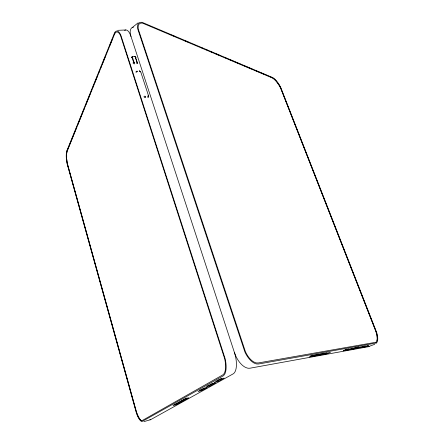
<?xml version="1.0" encoding="UTF-8"?>
<svg xmlns="http://www.w3.org/2000/svg" width="444" height="444" viewBox="0 0 444 444"><rect width="100%" height="100%" fill="white"/><g stroke="black" fill="none" stroke-linecap="round" stroke-linejoin="round"><path stroke-width="0.67" d="M137.091 62.166A0.799 0.438 -11.5 0 1 137.629 62.643A1.21 0.938 28.9 0 1 136.852 63.72A0.816 0.339 80.2 0 0 136.78 62.598L137.091 62.166L135.37 57.032L134.737 56.51L132.279 56.66M132.362 57.415A0.799 0.444 -11.3 0 0 131.391 57.859A1.21 0.932 28.5 0 1 132.173 56.788A0.816 0.333 80.3 0 1 132.673 56.987C131.624 57.481 133.35 62.438 134.543 62.743L134.477 63.875A1.21 0.938 28.7 0 1 133.039 62.943A0.799 0.383 -23.6 0 1 133.971 62.371M67.716 149.6L69.275 145.743M69.797 144.461L76.806 127.106M77.328 125.824L81.219 116.184M81.74 114.896L83.039 111.683M83.555 110.401L84.338 108.469M85.376 105.9L90.049 94.333M91.087 91.758L91.864 89.832M92.907 87.263L93.945 84.693M94.722 82.762L97.58 75.696M98.618 73.121L99.395 71.195M100.433 68.626L101.471 66.056M102.253 64.125L105.106 57.06M109.785 45.488L112.637 38.423M134.637 56.516L134.549 56.643A1.21 0.932 28.7 0 1 135.975 57.57A0.794 0.383 -23.8 0 0 135.476 57.221M132.118 27.622L138.067 22.883M173.97 404.54L176.385 403.84L186.852 397.974M199.717 390.226L201.659 389.671L204.673 387.984M207.553 385.819L209.54 385.253L212.97 383.333M216.683 380.93L221.462 378.571M176.607 404.578L188.828 397.763L185.07 398.845L172.982 405.627L176.607 404.578L176.385 403.84M201.909 390.47L207.337 387.446L203.385 388.572L198.013 391.586L201.909 390.47L201.659 389.671M209.796 386.075L215.518 382.883L211.483 384.027L205.816 387.207L209.796 386.075L209.54 385.253M218.109 381.44L224.148 378.072L220.024 379.231L214.047 382.589L218.109 381.44L217.843 380.602M143.9 421.645L150.694 419.636L233.133 373.881A18.065 7.604 75.1 0 0 234.41 352.458L130.997 36.486A15.806 5.667 85.6 0 0 124.609 30.436M327.067 353.718L330.48 352.408L312.737 355.577L309.235 356.937L327.067 353.718L326.801 352.991L310.284 355.938M349.128 349.744L352.425 348.485L346.503 349.545L343.179 350.816L349.128 349.744L348.867 349.051L344.899 349.755M353.973 348.14L358.769 346.958M357.403 348.251L360.65 347.019L354.978 348.029L351.698 349.278L357.403 348.251L357.143 347.574M365.334 346.82L368.537 345.61L363.098 346.581L359.868 347.807L365.334 346.82L365.001 345.948M234.41 352.458A18.082 9.624 67.6 0 0 250.033 368.193L368.204 346.747L374.714 344.289M361.433 346.808L365.085 346.154M117.727 30.336L125.685 29.976M169.802 34.327L171.079 34.865M172.994 35.675L175.547 36.752M184.476 40.526L188.3 42.147M201.06 47.536L202.969 48.346M206.799 49.961L208.075 50.505M210.628 51.582L211.899 52.12M215.729 53.741L219.552 55.356M225.297 57.781L227.211 58.591M228.482 59.13L231.035 60.206M232.95 61.017L235.503 62.093M236.774 62.637L238.689 63.442M239.965 63.98L241.88 64.791M243.157 65.329L250.172 68.298M251.448 68.837L253.358 69.647M254.634 70.185L264.84 74.498M266.117 75.036L268.032 75.846M269.308 76.385L271.217 77.195M140.704 71.8L148.635 96.109M135.265 56.937L137.068 62.465M132.384 57.115L134.188 62.654M135.936 410.095L68.104 166.256A12.066 3.419 82 0 1 66.866 159.529M272.522 77.911A12.254 4.49 58.4 0 1 280.281 87.479M280.536 87.995A12.254 4.49 58.4 0 1 281.441 90.043L375.224 329.631A14.003 5.483 66.3 0 1 375.901 331.518M376.096 332.145A14.003 5.483 66.3 0 1 376.728 334.598M376.851 335.192A14.003 5.483 66.3 0 1 376.984 340.726M369.197 346.298A13.919 5.561 66.4 0 1 368.204 346.747M130.997 36.486A15.823 7.165 53.6 0 1 133.516 27.173M114.197 34.565A15.879 5.528 85.4 0 1 115.013 32.978M66.705 157.259A12.066 3.419 82 0 1 66.689 155.123M66.811 153.197A12.066 3.419 82 0 1 67.072 151.548M141.569 420.857A13.753 4.163 76.1 0 1 136.119 410.728M150.694 419.636A13.681 4.262 76 0 1 149.867 419.802M145.549 96.792L145.427 97.625A1.227 0.977 30.1 0 1 143.973 96.681A0.81 0.35 -23.5 0 1 144.927 96.115L145.549 96.792M66.983 150.444L66.606 151.709A11.583 3.275 82 0 0 67.1 163.769L136.475 413.264A13.203 3.99 76.1 0 0 142.002 421.556L223.071 375.963L224.237 374.914A17.466 7.143 75.3 0 0 225.119 358.647L120.779 35.043A15.268 5.311 85.4 0 0 114.713 32.462L66.983 150.444M67.166 151.049L66.805 152.253A10.861 3.069 82 0 0 67.266 163.57L136.641 412.987A12.388 3.741 76.1 0 0 141.83 420.757L222.722 374.941L223.837 373.937A16.384 6.699 75.3 0 0 224.653 358.691L120.59 35.753A14.325 4.978 85.4 0 0 114.907 33.317L67.166 151.049M148.091 96.037L147.758 96.293A0.821 0.35 79.1 0 1 147.83 97.414A1.227 0.971 30.3 0 0 148.607 96.276A0.81 0.411 -11.9 0 0 148.068 95.837L148.091 96.037M137.074 71.551L137.052 71.856A0.805 0.433 -11.4 0 0 136.069 72.294A1.215 0.949 29 0 1 136.852 71.201A0.821 0.339 79.9 0 1 137.363 71.423L137.074 71.551M139.327 70.912L139.233 71.034A1.215 0.944 29.2 0 1 140.67 71.967A0.799 0.372 -23.7 0 0 140.176 71.634L139.327 70.912M376.395 342.99L258.658 363.98L256.726 363.975A17.505 9.13 67.4 0 1 244.899 351.964L137.684 28.854A15.301 6.782 53.7 0 1 142.23 22.378L273.021 77.728A11.76 4.301 58.4 0 1 280.713 87.413L376.712 332.545A13.448 5.256 66.3 0 1 376.395 342.99M376.035 342.235L258.341 362.942L256.499 362.937A16.422 8.564 67.4 0 1 245.415 351.676L138.339 29.254A14.352 6.366 53.8 0 1 142.596 23.171L273.182 78.294A11.033 4.035 58.4 0 1 280.403 87.385L376.334 332.445A12.615 4.928 66.3 0 1 376.035 342.235"/></g></svg>
